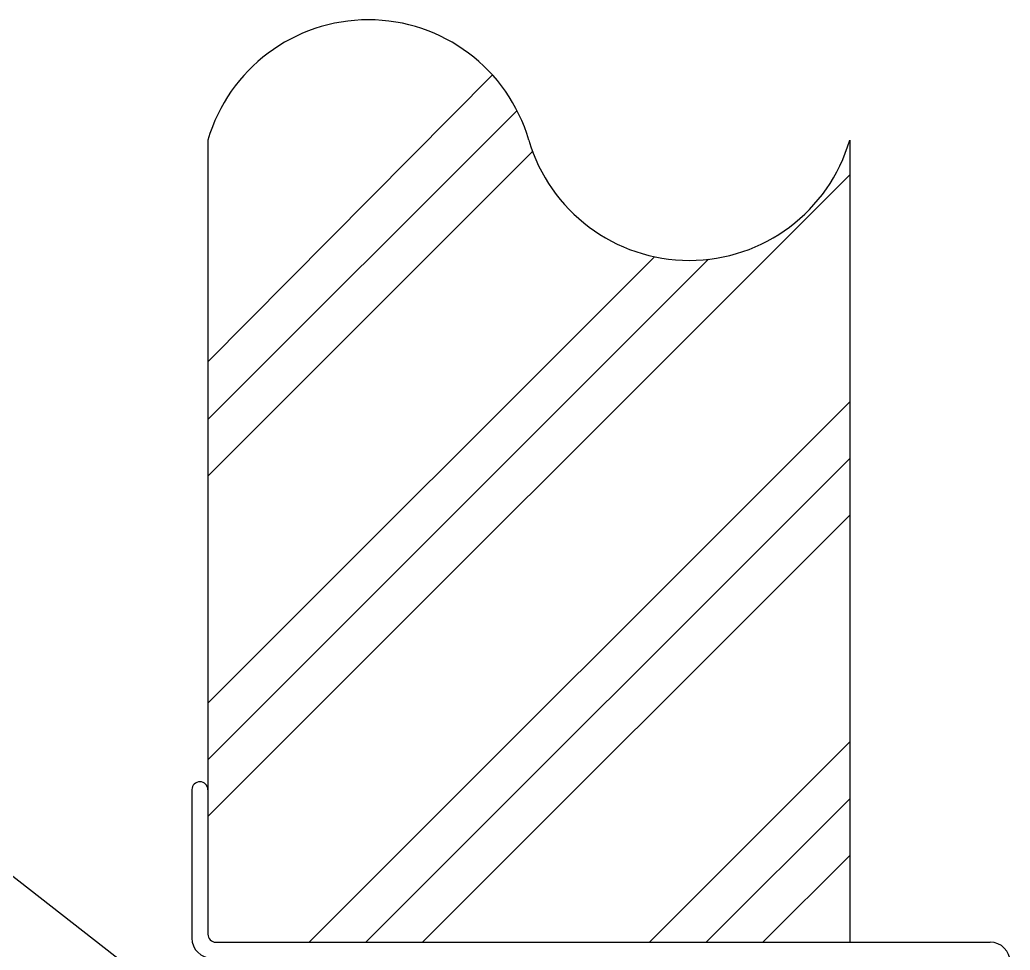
# Model space of a CAD drawing. Extents: x 443 to 1217, y -1921 to -677.
# Drawn here: x 887.49 to 911.53, y -735.96 to -713.36 of the extents above; entities that cross this region are included whole.
import ezdxf

# ---------------------------------------------------------------- set-up
doc = ezdxf.new("R2010")
doc.units = 0
doc.header["$MEASUREMENT"] = 0
doc.layers.get('0').update_dxf_attribs({"linetype": 'CONTINUOUS'})
doc.layers.add('1', color=7, linetype='CONTINUOUS')
doc.layers.add('3', color=8, linetype='CONTINUOUS')

msp = doc.modelspace()

# ---------------------------------------------------------------- linework, layer by layer
at = {"color": 7, "linetype": 'Continuous'}
msp.add_line((895.269, -740.361), (885.446, -732.717), dxfattribs=at)
at = {"layer": '1', "color": 8, "linetype": 'Continuous'}
for p, q in [((898.961, -714.702), (892.055, -721.674)), ((899.559, -715.567), (892.055, -723.071)), ((899.938, -716.565), (892.055, -724.448)), ((892.055, -732.712), (907.638, -717.13)), ((892.055, -729.958), (902.894, -719.118)), ((892.055, -731.335), (904.209, -719.181)), ((894.512, -735.765), (907.638, -722.639)), ((895.889, -735.765), (907.638, -724.016)), ((897.266, -735.765), (907.638, -725.394))]:
    msp.add_line(p, q, dxfattribs=at)
at = {"layer": '1', "color": 2, "linetype": 'Continuous'}
for p, q in [((892.055, -716.286), (892.055, -735.57)), ((907.638, -716.286), (907.638, -735.765))]:
    msp.add_line(p, q, dxfattribs=at)
for centre, start, end in [((895.95, -717.422), 16.2602, 163.7398), ((903.742, -715.15), 196.2602, 343.7398)]:
    msp.add_arc(centre, 4.058, start, end, dxfattribs=at)
at = {"layer": '3', "color": 8, "linetype": 'Continuous'}
for p, q in [((902.776, -735.765), (907.638, -730.903)), ((904.153, -735.765), (907.638, -732.28)), ((905.531, -735.765), (907.638, -733.658))]:
    msp.add_line(p, q, dxfattribs=at)
at = {"layer": '3', "color": 3, "linetype": 'Continuous'}
for p, q in [((891.665, -732.064), (891.665, -735.667)), ((892.249, -735.765), (911.046, -735.765))]:
    msp.add_line(p, q, dxfattribs=at)
for centre, radius, start, end in [((891.86, -732.064), 0.195, 0.005, 178.9265), ((892.152, -735.667), 0.487, 180, 270), ((911.046, -736.252), 0.487, 0, 90)]:
    msp.add_arc(centre, radius, start, end, dxfattribs=at)
at = {"layer": '3', "color": 2, "linetype": 'Continuous'}
msp.add_arc((892.249, -735.57), 0.195, 180, 270, dxfattribs=at)

doc.saveas('drawing.dxf')
